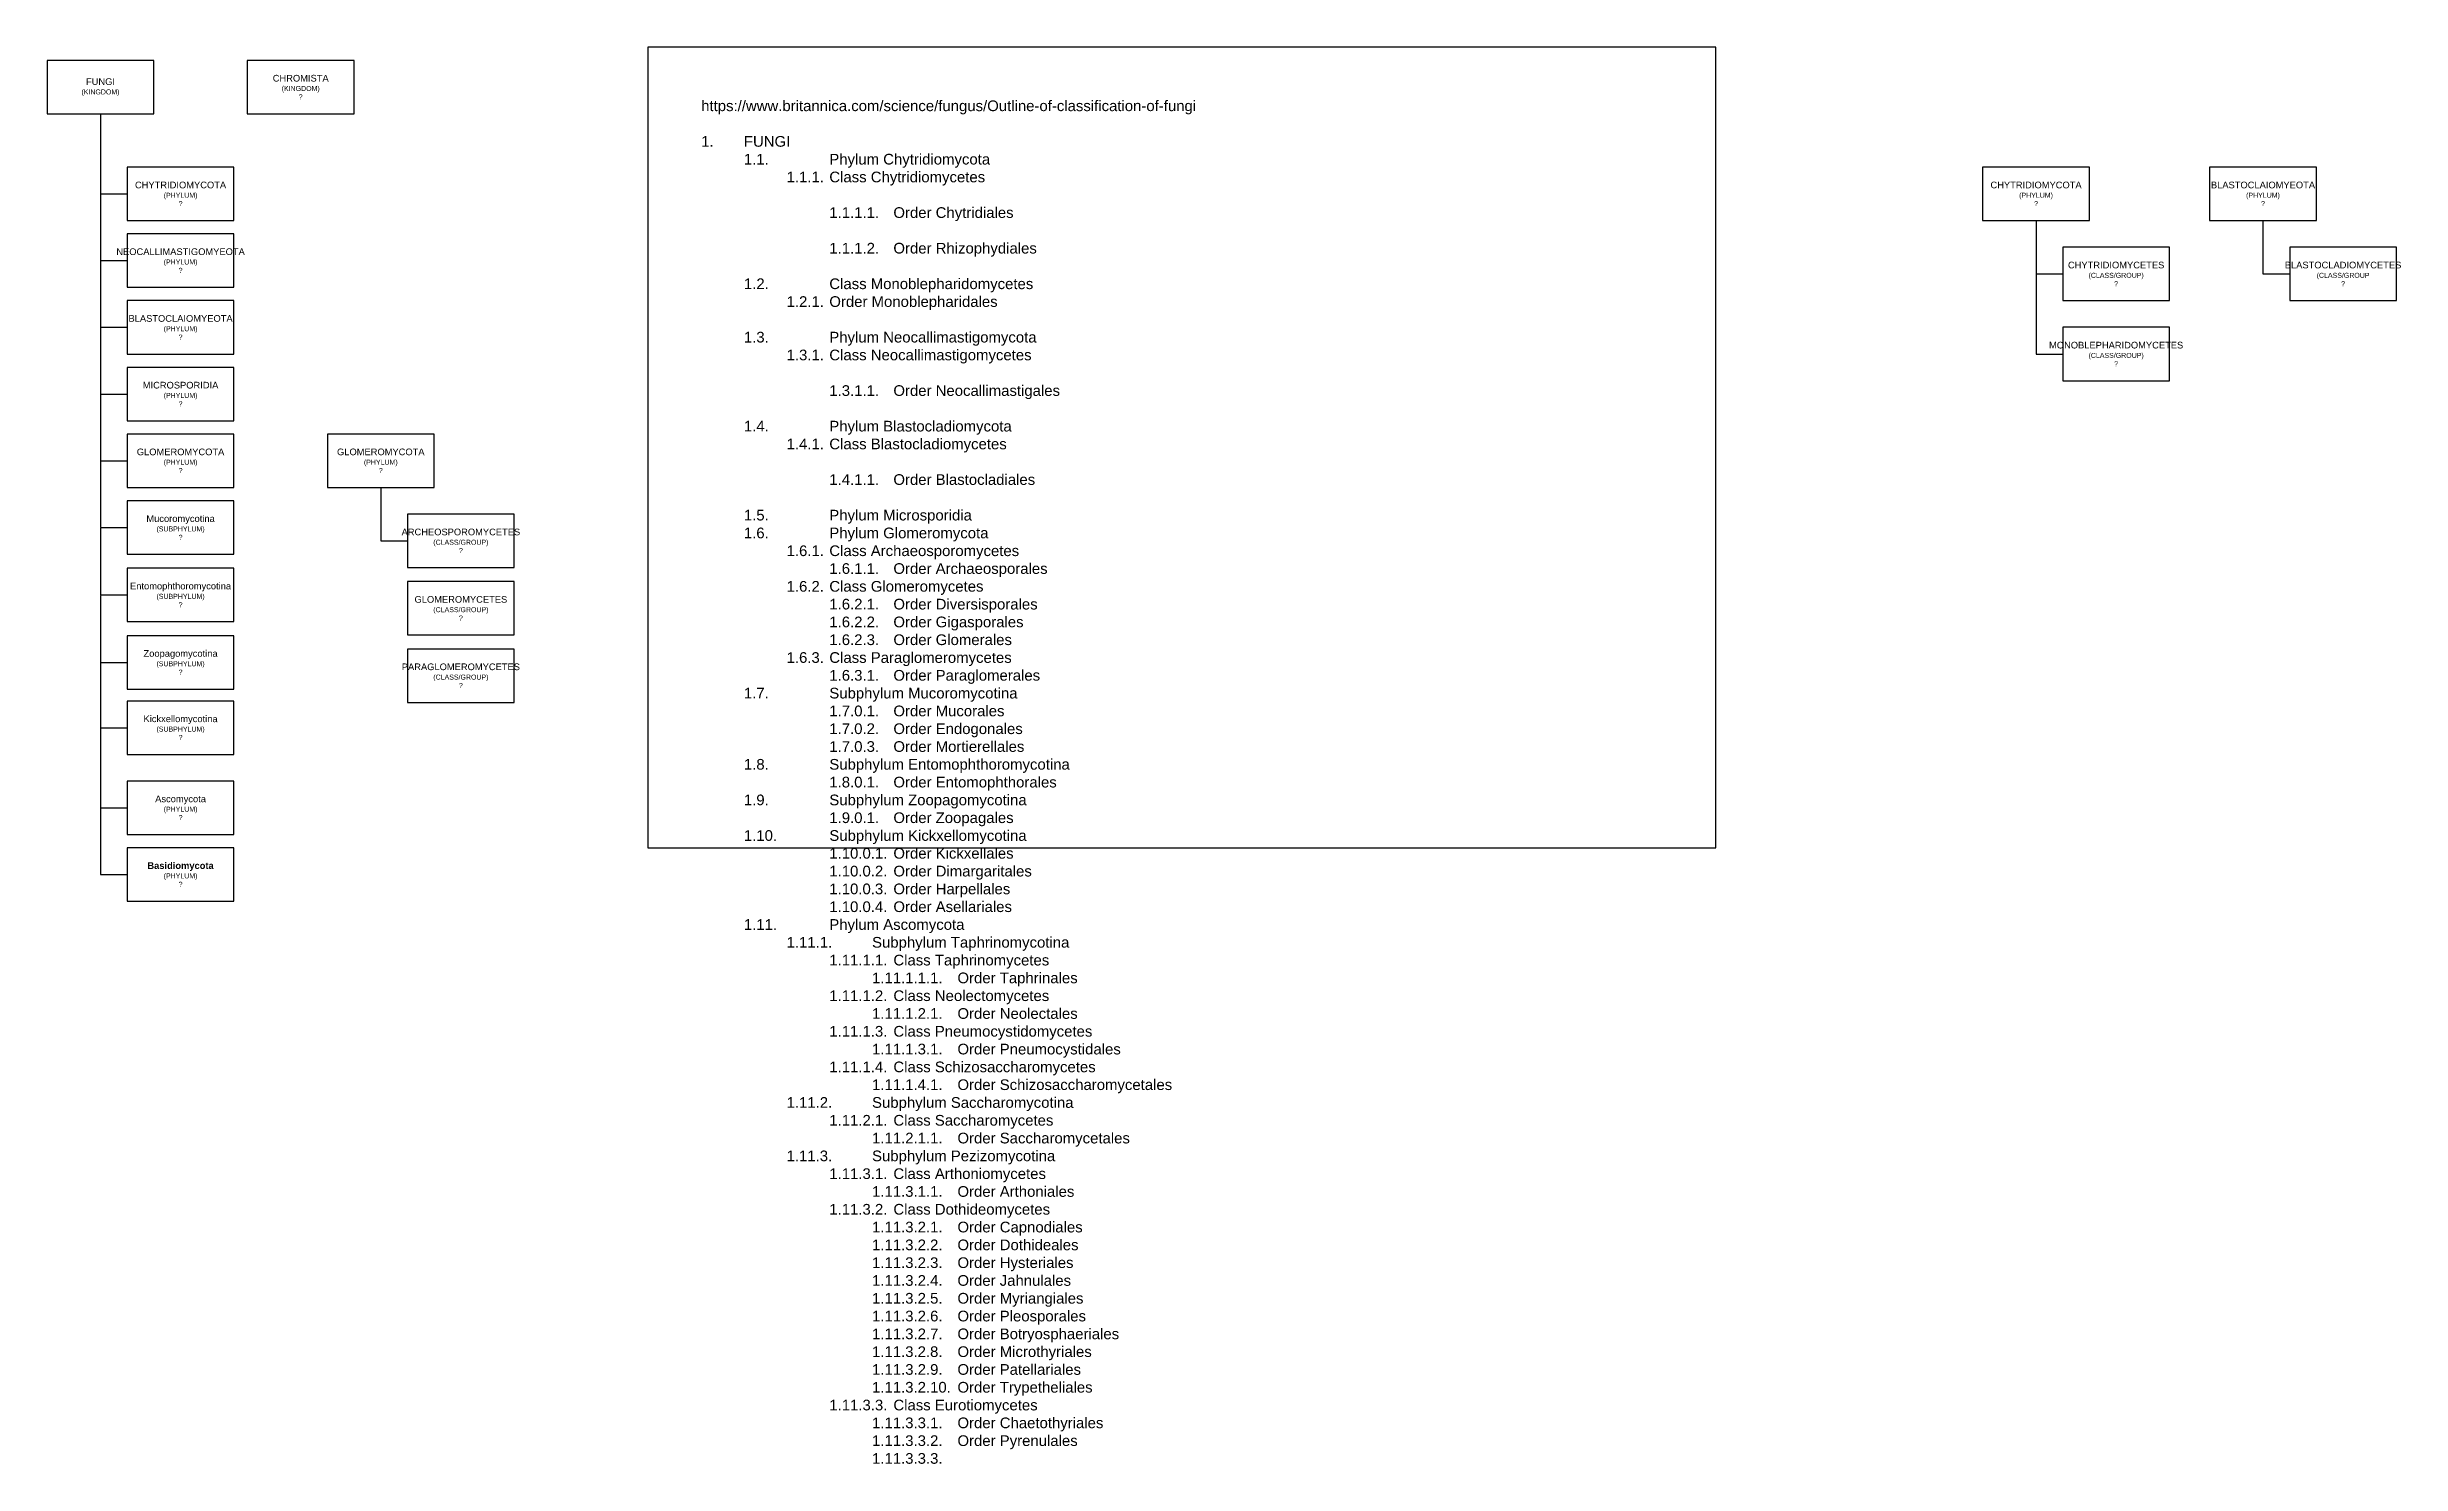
# Model space of a CAD drawing. Header units: inches. Extents: x -11.2 to 32.8, y -11.5 to 15.
import ezdxf

# ---------------------------------------------------------------- set-up
doc = ezdxf.new("R2010")
doc.units = ezdxf.units.IN
doc.header["$MEASUREMENT"] = 0
doc.styles.get("Standard").update_dxf_attribs({"font": 'arial.ttf'})

msp = doc.modelspace()

# ---------------------------------------------------------------- linework, layer by layer
for points in [[(-11.25, 13.75), (-9.25, 13.75), (-9.25, 14.75), (-11.25, 14.75)], [(-7.5, 13.75), (-5.5, 13.75), (-5.5, 14.75), (-7.5, 14.75)], [(-9.75, 11.75), (-7.75, 11.75), (-7.75, 12.75), (-9.75, 12.75)], [(25, 11.75), (27, 11.75), (27, 12.75), (25, 12.75)], [(29.25, 11.75), (31.25, 11.75), (31.25, 12.75), (29.25, 12.75)], [(-9.75, 10.5), (-7.75, 10.5), (-7.75, 11.5), (-9.75, 11.5)], [(26.5, 10.25), (28.5, 10.25), (28.5, 11.25), (26.5, 11.25)], [(30.75, 10.25), (32.75, 10.25), (32.75, 11.25), (30.75, 11.25)], [(-9.75, 9.25), (-7.75, 9.25), (-7.75, 10.25), (-9.75, 10.25)], [(26.5, 8.75), (28.5, 8.75), (28.5, 9.75), (26.5, 9.75)], [(-9.75, 8), (-7.75, 8), (-7.75, 9), (-9.75, 9)], [(-9.75, 6.75), (-7.75, 6.75), (-7.75, 7.75), (-9.75, 7.75)], [(-6, 6.75), (-4, 6.75), (-4, 7.75), (-6, 7.75)], [(-9.75, 5.5), (-7.75, 5.5), (-7.75, 6.5), (-9.75, 6.5)], [(-4.5, 5.25), (-2.5, 5.25), (-2.5, 6.25), (-4.5, 6.25)], [(-9.75, 4.237), (-7.75, 4.237), (-7.75, 5.237), (-9.75, 5.237)], [(-4.5, 3.987), (-2.5, 3.987), (-2.5, 4.987), (-4.5, 4.987)], [(-9.75, 2.974), (-7.75, 2.974), (-7.75, 3.974), (-9.75, 3.974)], [(-4.5, 2.724), (-2.5, 2.724), (-2.5, 3.724), (-4.5, 3.724)], [(-9.75, 1.75), (-7.75, 1.75), (-7.75, 2.75), (-9.75, 2.75)], [(-9.75, 0.25), (-7.75, 0.25), (-7.75, 1.25), (-9.75, 1.25)], [(-9.75, -1), (-7.75, -1), (-7.75, 0), (-9.75, 0)]]:
    msp.add_lwpolyline(points, close=True)
for points in [[(-10.25, 13.75), (-10.25, 12.25), (-9.75, 12.25)], [(-10.25, 12.25), (-10.25, 11), (-9.75, 11)], [(26, 11.75), (26, 10.75), (26.5, 10.75)], [(30.25, 11.75), (30.25, 10.75), (30.75, 10.75)], [(-10.25, 11), (-10.25, 9.75), (-9.75, 9.75)], [(26, 10.75), (26, 9.25), (26.5, 9.25)], [(-10.25, 9.75), (-10.25, 8.5), (-9.75, 8.5)], [(-10.25, 8.5), (-10.25, 7.25), (-9.75, 7.25)], [(-10.25, 7.25), (-10.25, 6), (-9.75, 6)], [(-5, 6.75), (-5, 5.75), (-4.5, 5.75)], [(-10.25, 5.987), (-10.25, 4.737), (-9.75, 4.737)], [(-10.25, 4.724), (-10.25, 3.474), (-9.75, 3.474)], [(-10.25, 3.5), (-10.25, 2.25), (-9.75, 2.25)], [(-10.25, 2.25), (-10.25, 0.75), (-9.75, 0.75)], [(-10.25, 0.75), (-10.25, -0.5), (-9.75, -0.5)]]:
    msp.add_lwpolyline(points)
at = {"layer": 'Defpoints'}
msp.add_lwpolyline([(0, 0), (20, 0), (20, 15), (0, 15)], close=True, dxfattribs=at)

# ---------------------------------------------------------------- texts
for s, width, heights, insert, char_height, attachment_point in [('FUNGI\\P\\pxqc;{\\H0.75x;(KINGDOM)}', 2, [1], (-10.25, 14.25), 0.125, 5), ('\\pxqc;CHROMISTA\\P{\\H0.75x;(KINGDOM)\\P?}', 2, [1], (-6.5, 14.25), 0.125, 5), ('https://www.britannica.com/science/fungus/Outline-of-classification-of-fungi\\P\\P\\pxi-4,l4,t4;1.^IFUNGI\\P\\pl8,t12,16;1.1.^IPhylum Chytridiomycota\\P\\pi-7,l15,t4,6,10,12;1.1.1.^IClass Chytridiomycetes\\P\\P\\pi-4,l16,t18;1.1.1.1.^IOrder Chytridiales\\P\\pi-2,l13,t4,6,10,12;\\P\\pi-4,l16,t18;1.1.1.2.^IOrder Rhizophydiales\\P\\pi-7,l15,t4,6,10,12;\\P\\pi-4,l8,t12,16;1.2.^IClass Monoblepharidomycetes\\P\\pi-7,l15,t4,6,10,12;1.2.1.^IOrder Monoblepharidales\\P\\P\\pi-4,l8,t12,16;1.3.^IPhylum Neocallimastigomycota\\P\\pi-7,l15,t4,6,10,12;1.3.1.^IClass Neocallimastigomycetes\\P\\P\\pi-4,l16,t18;1.3.1.1.^IOrder Neocallimastigales\\P\\pi-7,l15,t4,6,10,12;\\P\\pi-4,l8,t12,16;1.4.^IPhylum Blastocladiomycota\\P\\pi-7,l15,t4,6,10,12;1.4.1.^IClass Blastocladiomycetes\\P\\P\\pi-4,l16,t18;1.4.1.1.^IOrder Blastocladiales\\P\\pi-7,l15,t4,6,10,12;\\P\\pi-4,l8,t12,16;1.5.^IPhylum Microsporidia\\P1.6.^IPhylum Glomeromycota\\P\\pi-7,l15,t4,6,10,12;1.6.1.^IClass Archaeosporomycetes\\P\\pi-4,l16,t18;1.6.1.1.^IOrder Archaeosporales\\P\\pi-7,l15,t4,6,10,12;1.6.2.^IClass Glomeromycetes\\P\\pi-4,l16,t18;1.6.2.1.^IOrder Diversisporales\\P1.6.2.2.^IOrder Gigasporales\\P1.6.2.3.^IOrder Glomerales\\P\\pi-7,l15,t4,6,10,12;1.6.3.^IClass Paraglomeromycetes\\P\\pi-4,l16,t18;1.6.3.1.^IOrder Paraglomerales\\P\\pi-4,l8,t12,16;1.7.^ISubphylum Mucoromycotina\\P\\pi-4,l16,t18;1.7.0.1.^IOrder Mucorales\\P1.7.0.2.^IOrder Endogonales\\P1.7.0.3.^IOrder Mortierellales\\P\\pi-4,l8,t12,16;1.8.^ISubphylum Entomophthoromycotina\\P\\pi-4,l16,t18;1.8.0.1.^IOrder Entomophthorales\\P\\pi-4,l8,t12,16;1.9.^ISubphylum Zoopagomycotina\\P\\pi-4,l16,t18;1.9.0.1.^IOrder Zoopagales\\P\\pi-4,l8,t12,16;1.10.^ISubphylum Kickxellomycotina\\P\\pi-4,l16,t18;1.10.0.1.^IOrder Kickxellales\\P1.10.0.2.^IOrder Dimargaritales\\P1.10.0.3.^IOrder Harpellales\\P1.10.0.4.^IOrder Asellariales\\P\\pi-4,l8,t12,16;1.11.^IPhylum Ascomycota\\P\\pi-7,l15,t4,6,10,12;1.11.1.^ISubphylum Taphrinomycotina\\P\\pi-4,l16,t18;1.11.1.1.^IClass Taphrinomycetes\\P\\pl20,t20;1.11.1.1.1.^IOrder Taphrinales\\P\\pl16,t18;1.11.1.2.^IClass Neolectomycetes\\P\\pl20,t20;1.11.1.2.1.^IOrder Neolectales\\P\\pl16,t18;1.11.1.3.^IClass Pneumocystidomycetes\\P\\pl20,t20;1.11.1.3.1.^IOrder Pneumocystidales\\P\\pl16,t18;1.11.1.4.^IClass Schizosaccharomycetes\\P\\pl20,t20;1.11.1.4.1.^IOrder Schizosaccharomycetales\\P\\pi-7,l15,t4,6,10,12;1.11.2.^ISubphylum Saccharomycotina\\P\\pi-4,l16,t18;1.11.2.1.^IClass Saccharomycetes\\P\\pl20,t20;1.11.2.1.1.^IOrder Saccharomycetales\\P\\pi-7,l15,t4,6,10,12;1.11.3.^ISubphylum Pezizomycotina\\P\\pi-4,l16,t18;1.11.3.1.^IClass Arthoniomycetes\\P\\pl20,t20;1.11.3.1.1.^IOrder Arthoniales\\P\\pl16,t18;1.11.3.2.^IClass Dothideomycetes\\P\\pl20,t20;1.11.3.2.1.^IOrder Capnodiales\\P1.11.3.2.2.^IOrder Dothideales\\P1.11.3.2.3.^IOrder Hysteriales\\P1.11.3.2.4.^IOrder Jahnulales\\P1.11.3.2.5.^IOrder Myriangiales\\P1.11.3.2.6.^IOrder Pleosporales\\P1.11.3.2.7.^IOrder Botryosphaeriales\\P1.11.3.2.8.^IOrder Microthyriales\\P1.11.3.2.9.^IOrder Patellariales\\P1.11.3.2.10.^IOrder Trypetheliales\\P\\pl16,t18;1.11.3.3.^IClass Eurotiomycetes\\P\\pl20,t20;1.11.3.3.1.^IOrder Chaetothyriales\\P1.11.3.3.2.^IOrder Pyrenulales\\P1.11.3.3.3.^I', 13.33827, [31.124], (1, 14), 0.2, 1), ('\\pxqc;CHYTRIDIOMYCOTA\\P{\\H0.75x;(PHYLUM)\\P?}', 2, [1], (-8.75, 12.25), 0.125, 5), ('\\pxqc;CHYTRIDIOMYCOTA\\P{\\H0.75x;(PHYLUM)\\P?}', 2, [1], (26, 12.25), 0.125, 5), ('\\pxqc;BLASTOCLAIOMYEOTA\\P{\\H0.75x;(PHYLUM)\\P?}', 2, [1], (30.25, 12.25), 0.125, 5), ('\\pxqc;NEOCALLIMASTIGOMYEOTA\\P{\\H0.75x;(PHYLUM)\\P?}', 2, [1], (-8.75, 11), 0.125, 5), ('\\pxqc;CHYTRIDIOMYCETES\\P{\\H0.75x;(CLASS/GROUP)\\P?}', 2, [1], (27.5, 10.75), 0.125, 5), ('\\pxqc;BLASTOCLADIOMYCETES\\P{\\H0.75x;(CLASS/GROUP\\P?}', 2, [1], (31.75, 10.75), 0.125, 5), ('\\pxqc;BLASTOCLAIOMYEOTA\\P{\\H0.75x;(PHYLUM)\\P?}', 2, [1], (-8.75, 9.75), 0.125, 5), ('\\pxqc;MONOBLEPHARIDOMYCETES\\P{\\H0.75x;(CLASS/GROUP)\\P?}', 2, [1], (27.5, 9.25), 0.125, 5), ('\\pxqc;MICROSPORIDIA\\P{\\H0.75x;(PHYLUM)\\P?}', 2, [1], (-8.75, 8.5), 0.125, 5), ('\\pxqc;GLOMEROMYCOTA\\P{\\H0.75x;(PHYLUM)\\P?}', 2, [1], (-8.75, 7.25), 0.125, 5), ('\\pxqc;GLOMEROMYCOTA\\P{\\H0.75x;(PHYLUM)\\P?}', 2, [1], (-5, 7.25), 0.125, 5), ('\\pxqc;Mucoromycotina\\P{\\H0.75x;(SUBPHYLUM)\\P?}', 2, [1], (-8.75, 6), 0.125, 5), ('\\pxqc;ARCHEOSPOROMYCETES\\P{\\H0.75x;(CLASS/GROUP)\\P?}', 2, [1], (-3.5, 5.75), 0.125, 5), ('\\pxqc;Entomophthoromycotina\\P{\\H0.75x;(SUBPHYLUM)\\P?}', 2, [1], (-8.75, 4.737), 0.125, 5), ('\\pxqc;GLOMEROMYCETES\\P{\\H0.75x;(CLASS/GROUP)\\P?}', 2, [1], (-3.5, 4.487), 0.125, 5), ('\\pxqc;Zoopagomycotina\\P{\\H0.75x;(SUBPHYLUM)\\P?}', 2, [1], (-8.75, 3.474), 0.125, 5), ('\\pxqc;PARAGLOMEROMYCETES\\P{\\H0.75x;(CLASS/GROUP)\\P?}', 2, [1], (-3.5, 3.224), 0.125, 5), ('\\pxqc;Kickxellomycotina\\P{\\H0.75x;(SUBPHYLUM)\\P?}', 2, [1], (-8.75, 2.25), 0.125, 5), ('\\pxqc;Ascomycota\\P{\\H0.75x;(PHYLUM)\\P?}', 2, [1], (-8.75, 0.75), 0.125, 5), ('\\pxqc;{\\fArial|b1|i0|c0|p34;Basidiomycota}\\P{\\H0.75x;(PHYLUM)\\P?}', 2, [1], (-8.75, -0.5), 0.125, 5)]:
    msp.add_mtext_dynamic_manual_height_columns(s, width=width, gutter_width=1, heights=heights, dxfattribs=dict(insert=insert, char_height=char_height, attachment_point=attachment_point))

doc.saveas('drawing.dxf')
